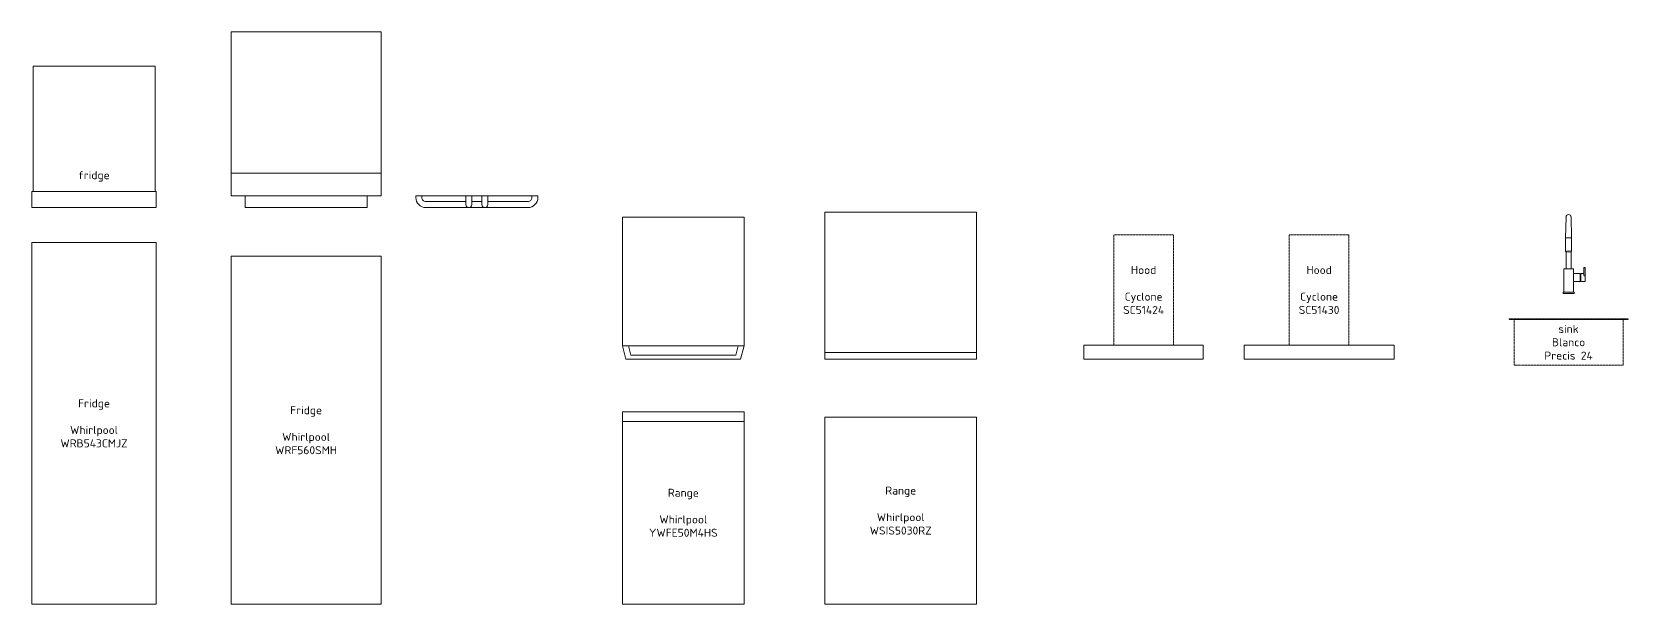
# Model space of a CAD drawing. Header units: millimetres. Extents: x 317748 to 451058, y -7309 to 88509.
# Drawn here: x 317748 to 325727, y 74953 to 77816 of the extents above; entities that cross this region are included whole.
import ezdxf

# ---------------------------------------------------------------- set-up
doc = ezdxf.new("R2010")
doc.units = ezdxf.units.MM
doc.header["$LTSCALE"] = 2
doc.header["$MEASUREMENT"] = 0
doc.linetypes.add('HIDDEN2', pattern=[0.1875, 0.125, -0.0625])
for name, color, linetype, lineweight in [('Appliances', 4, 'Continuous', 13), ('Dims', 4, 'Continuous', 20), ('Line_Hdn_Blu', 4, 'HIDDEN2', 5)]:
    doc.layers.add(name, color=color, linetype=linetype, lineweight=lineweight)
doc.styles.add('style1', font='simplex.shx')

msp = doc.modelspace()

# ---------------------------------------------------------------- linework, layer by layer
at = {"layer": 'Appliances', "ltscale": 2}
for points in [[(318743.7, 77815.8), (319492.7, 77815.8), (319492.7, 77108.8), (318743.7, 77108.8)], [(318743.7, 77815.8), (319492.7, 77815.8), (319492.7, 76995.8), (318743.7, 76995.8)], [(317753.1, 77016.8), (318363.1, 77016.8), (318363.1, 77643.8), (317753.1, 77643.8)], [(317747.6, 76936.8), (318368.6, 76936.8), (318368.6, 77016.8), (317747.6, 77016.8)], [(318813.2, 76995.8), (319423.2, 76995.8), (319423.2, 76936.8), (318813.2, 76936.8)], [(320699.5, 76245.5), (321308.5, 76245.5), (321308.5, 76889.5), (320699.5, 76889.5)], [(321711.4, 76913.5), (322470.4, 76913.5), (322470.4, 76212.5), (321711.4, 76212.5)], [(321711.4, 76913.5), (322470.4, 76913.5), (322470.4, 76178.5), (321711.4, 76178.5)], [(317747.6, 74952.9), (318368.6, 74952.9), (318368.6, 76761.9), (317747.6, 76761.9)], [(318743.7, 74952.9), (319492.7, 74952.9), (319492.7, 76692.9), (318743.7, 76692.9)], [(321278.5, 76245.5), (321265.9, 76198.5), (320742.1, 76198.5), (320729.5, 76245.5), (320699.5, 76245.5), (320717.4, 76178.5), (321290.5, 76178.5), (321308.5, 76245.5)], [(323006.6, 76248.5), (323603.6, 76248.5), (323603.6, 76178.5), (323006.6, 76178.5)], [(323807.9, 76248.5), (324556.9, 76248.5), (324556.9, 76178.5), (323807.9, 76178.5)], [(320699.5, 74952.9), (321308.5, 74952.9), (321308.5, 75914.9), (320699.5, 75914.9)], [(321711.4, 74952.9), (322470.4, 74952.9), (322470.4, 75888.9), (321711.4, 75888.9)], [(320699.5, 74952.9), (321308.5, 74952.9), (321308.5, 75866.9), (320699.5, 75866.9)]]:
    msp.add_lwpolyline(points, close=True, dxfattribs=at)
for points in [[(319716.9, 76936.8), (320226.9, 76936.8, 0.414214), (320276.9, 76986.8), (320276.9, 76995.8), (319666.9, 76995.8), (319666.9, 76986.8, 0.414214)], [(319916.9, 76995.8), (319946.9, 76995.8), (319946.9, 76951.8, -0.414214), (319931.9, 76936.8), (319931.9, 76936.8, -0.414214), (319916.9, 76951.8)], [(320026.9, 76995.8), (319996.9, 76995.8), (319996.9, 76951.8, 0.414214), (320011.9, 76936.8), (320011.9, 76936.8, 0.414214), (320026.9, 76951.8)]]:
    msp.add_lwpolyline(points, format="xyb", close=True, dxfattribs=at)
msp.add_lwpolyline([(319916.9, 76966.8), (319716.9, 76966.8, -0.414214), (319696.9, 76986.8), (319696.9, 76995.8), (320246.9, 76995.8), (320246.9, 76986.8, -0.414214), (320226.9, 76966.8), (320026.9, 76966.8)], format="xyb", dxfattribs=at)
msp.add_lwpolyline([(319996.9, 76966.8), (319946.9, 76966.8)], dxfattribs=at)
at = {"layer": 'Dims', "ltscale": 2}
for points in [[(325416.8, 76889.2), (325414.5, 76784.7), (325444.5, 76784.7), (325442.3, 76889.2)], [(325414.5, 76716.9), (325414.5, 76784.7), (325444.5, 76784.7), (325444.5, 76716.9)], [(325416.8, 76715.4), (325416.8, 76630.2), (325442.3, 76630.2), (325442.3, 76715.4)], [(325506.5, 76606.2), (325490.4, 76606.2), (325490.4, 76566.3), (325512.1, 76566.3), (325512.1, 76606.2)], [(325506.5, 76597), (325506.5, 76635.8)], [(325512.1, 76635.8), (325512.1, 76597)]]:
    msp.add_lwpolyline(points, dxfattribs=at)
for points in [[(325405.5, 76513.9), (325453.5, 76513.9), (325453.5, 76630.2), (325405.5, 76630.2)], [(325453.5, 76566.3), (325487.3, 76566.3), (325487.3, 76606.2), (325453.5, 76606.2)], [(325487.3, 76606.2), (325490.4, 76604.7), (325490.4, 76567.6), (325487.3, 76566.3)], [(325402, 76506.9), (325457, 76506.9), (325457, 76513.9), (325402, 76513.9)]]:
    msp.add_lwpolyline(points, close=True, dxfattribs=at)
msp.add_arc((325429.5, 76889.2), 12.8, 0, 180, dxfattribs=at)
for centre, major_axis, ratio in [((325429.5, 76716.9), (15, 0), 0.188531), ((325509.3, 76635.8), (-2.8, 0), 0.438894)]:
    msp.add_ellipse(centre, major_axis=major_axis, ratio=ratio, dxfattribs=at)
msp.add_ellipse((325509.3, 76597), major_axis=(-2.8, 0), ratio=0.50064, start_param=6.281639, end_param=9.424778, dxfattribs=at)
at = {"layer": 'Line_Hdn_Blu', "ltscale": 2}
for points in [[(323156.1, 76800.5), (323454.1, 76800.5), (323454.1, 76248.5), (323156.1, 76248.5)], [(324033.4, 76800.5), (324331.4, 76800.5), (324331.4, 76248.5), (324033.4, 76248.5)], [(325132, 76377.4), (325727, 76377.4), (325727, 76380.4), (325132, 76380.4)], [(325157, 76377.4), (325702, 76377.4), (325702, 76148.4), (325157, 76148.4)]]:
    msp.add_lwpolyline(points, close=True, dxfattribs=at)

# ---------------------------------------------------------------- texts
at = {"layer": 'Dims', "char_height": 40, "style": 'style1'}
for s, width, heights, insert, attachment_point in [('\\pxqc;fridge', 503.369, [206.2], (318058.1, 77066.8), 8), ('\\pxqc;Hood\\P\\PCyclone\\PSC51424', 600, [287.9], (323305.1, 76524.5), 5), ('\\pxqc;Hood\\P\\PCyclone\\PSC51430', 600, [287.9], (324182.4, 76524.5), 5), ('\\pxqc;sink\\PBlanco\\PPrecis 24', 600, [287.9], (325429.5, 76262.9), 5), ('\\pxqc;Fridge\\P\\PWhirlpool\\PWRB543CMJZ', 600, [287.9], (318058.1, 75857.4), 5), ('\\pxqc;Fridge\\P\\PWhirlpool\\PWRF560SMH', 600, [287.9], (319118.2, 75822.9), 5), ('\\pxqc;Range\\P\\PWhirlpool\\PYWFE50M4HS', 600, [287.9], (321004, 75409.9), 5), ('\\pxqc;Range\\P\\PWhirlpool\\PWSIS5030RZ', 600, [287.9], (322090.9, 75420.9), 5)]:
    msp.add_mtext_dynamic_manual_height_columns(s, width=width, gutter_width=25, heights=heights, dxfattribs=dict(at, insert=insert, attachment_point=attachment_point))

doc.saveas('drawing.dxf')
